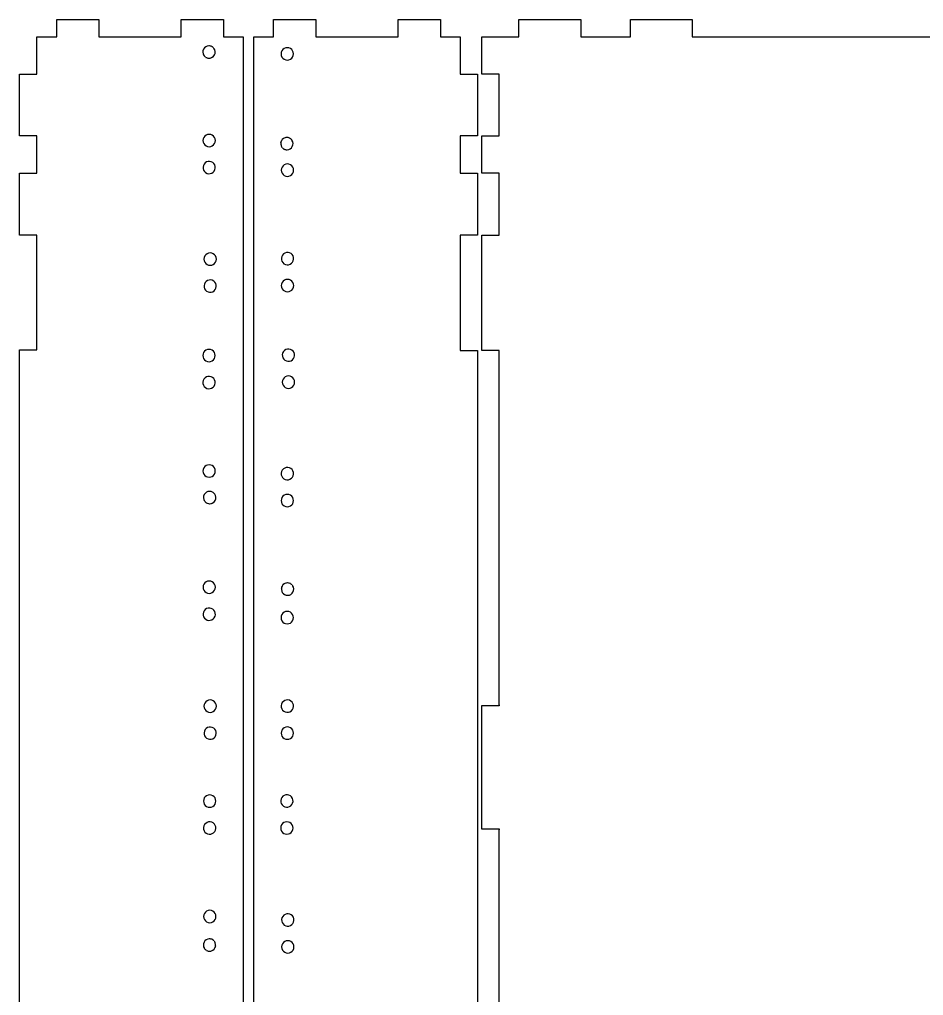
# Model space of a CAD drawing. Header units: metres. Extents: x 1454 to 2184, y 1501 to 2289.
# Drawn here: x 1454 to 1818.9, y 1894.8 to 2288.7 of the extents above; entities that cross this region are included whole.
import ezdxf

# ---------------------------------------------------------------- set-up
doc = ezdxf.new("R2010")
doc.units = ezdxf.units.M

msp = doc.modelspace()

# ---------------------------------------------------------------- linework, layer by layer
at = {"layer": 'Group#1'}
for p, q in [((1528.67, 2277.25, 0.31), (1528.29, 2276.72, 0.31)), ((1529.17, 2277.67, 0.31), (1528.67, 2277.25, 0.31)), ((1529.76, 2277.94, 0.31), (1529.17, 2277.67, 0.31)), ((1530.4, 2278.05, 0.3), (1529.76, 2277.94, 0.31)), ((1530.72, 2278.02, 0.3), (1530.4, 2278.05, 0.3)), ((1531.05, 2277.99, 0.3), (1530.72, 2278.02, 0.3)), ((1531.31, 2277.89, 0.3), (1530.72, 2278.02, 0.3)), ((1531.31, 2277.89, 0.3), (1531.05, 2277.99, 0.3)), ((1531.36, 2277.89, 0.3), (1531.31, 2277.89, 0.3)), ((1531.4, 2277.86, 0.3), (1531.36, 2277.89, 0.3)), ((1531.66, 2277.77, 0.29), (1531.4, 2277.86, 0.3)), ((1531.85, 2277.63, 0.29), (1531.4, 2277.86, 0.3)), ((1531.85, 2277.63, 0.29), (1531.66, 2277.77, 0.29)), ((1531.94, 2277.59, 0.29), (1531.85, 2277.63, 0.29)), ((1532.02, 2277.51, 0.29), (1531.94, 2277.59, 0.29)), ((1532.19, 2277.39, 0.29), (1532.02, 2277.51, 0.29)), ((1532.3, 2277.26, 0.29), (1532.19, 2277.39, 0.29)), ((1532.51, 2277, 0.29), (1532.42, 2277.15, 0.29)), ((1532.6, 2276.89, 0.29), (1532.51, 2277, 0.29)), ((1532.84, 2276.38, 0.28), (1532.6, 2276.89, 0.29)), ((1560.86, 2276.95, -0.33), (1560.34, 2276.56, -0.33)), ((1561.46, 2277.2, -0.33), (1560.86, 2276.95, -0.33)), ((1562.11, 2277.29, -0.33), (1561.46, 2277.2, -0.33)), ((1562.76, 2277.2, -0.32), (1562.11, 2277.29, -0.33)), ((1563.36, 2276.95, -0.32), (1562.76, 2277.2, -0.32)), ((1563.88, 2276.56, -0.31), (1563.36, 2276.95, -0.32)), ((1528.07, 2276.11, 0.31), (1528.01, 2275.46, 0.31)), ((1528.01, 2275.46, 0.31), (1528.12, 2274.82, 0.31)), ((1528.29, 2276.72, 0.31), (1528.07, 2276.11, 0.31)), ((1528.12, 2274.82, 0.31), (1528.3, 2274.42, 0.3)), ((1528.3, 2274.42, 0.3), (1528.54, 2274.05, 0.3)), ((1528.3, 2274.42, 0.3), (1528.39, 2274.23, 0.3)), ((1528.39, 2274.23, 0.3), (1528.54, 2274.05, 0.3)), ((1528.54, 2274.05, 0.3), (1528.62, 2273.93, 0.3)), ((1528.71, 2273.85, 0.3), (1528.81, 2273.73, 0.3)), ((1528.81, 2273.73, 0.3), (1528.95, 2273.63, 0.3)), ((1528.95, 2273.63, 0.3), (1529.1, 2273.49, 0.3)), ((1529.26, 2273.41, 0.29), (1529.34, 2273.36, 0.29)), ((1529.34, 2273.36, 0.29), (1529.44, 2273.32, 0.29)), ((1529.44, 2273.32, 0.29), (1530, 2273.13, 0.29)), ((1529.44, 2273.32, 0.29), (1529.68, 2273.2, 0.29)), ((1530, 2273.13, 0.29), (1530.6, 2273.07, 0.29)), ((1530, 2273.13, 0.29), (1530.32, 2273.06, 0.29)), ((1530.6, 2273.07, 0.29), (1531.24, 2273.18, 0.28)), ((1530.6, 2273.07, 0.29), (1530.96, 2273.09, 0.28)), ((1531.24, 2273.18, 0.28), (1531.83, 2273.46, 0.28)), ((1531.24, 2273.18, 0.28), (1531.58, 2273.29, 0.28)), ((1531.83, 2273.46, 0.28), (1532.33, 2273.87, 0.28)), ((1531.83, 2273.46, 0.28), (1532.13, 2273.64, 0.28)), ((1532.33, 2273.87, 0.28), (1532.7, 2274.4, 0.28)), ((1532.33, 2273.87, 0.28), (1532.57, 2274.12, 0.28)), ((1532.7, 2274.4, 0.28), (1532.93, 2275.01, 0.28)), ((1532.7, 2274.4, 0.28), (1532.86, 2274.7, 0.28)), ((1532.84, 2276.38, 0.28), (1532.77, 2276.61, 0.28)), ((1532.98, 2275.69, 0.28), (1532.84, 2276.38, 0.28)), ((1532.93, 2275.01, 0.28), (1532.98, 2275.69, 0.28)), ((1532.93, 2275.01, 0.28), (1533, 2275.34, 0.28)), ((1532.98, 2275.69, 0.28), (1532.97, 2275.99, 0.28)), ((1559.69, 2275.44, -0.33), (1559.61, 2274.79, -0.33)), ((1559.61, 2274.79, -0.33), (1559.69, 2274.14, -0.33)), ((1559.94, 2276.04, -0.33), (1559.69, 2275.44, -0.33)), ((1559.69, 2274.14, -0.33), (1559.94, 2273.54, -0.33)), ((1560.34, 2276.56, -0.33), (1559.94, 2276.04, -0.33)), ((1559.94, 2273.54, -0.33), (1560.34, 2273.02, -0.32)), ((1560.34, 2273.02, -0.32), (1560.86, 2272.62, -0.32)), ((1563.36, 2272.62, -0.3), (1563.88, 2273.02, -0.3)), ((1564.27, 2276.04, -0.31), (1563.88, 2276.56, -0.31)), ((1563.88, 2273.02, -0.3), (1564.27, 2273.54, -0.3)), ((1564.52, 2275.44, -0.31), (1564.27, 2276.04, -0.31)), ((1564.27, 2273.54, -0.3), (1564.52, 2274.14, -0.3)), ((1564.61, 2274.79, -0.3), (1564.52, 2275.44, -0.31)), ((1564.52, 2274.14, -0.3), (1564.61, 2274.79, -0.3)), ((1560.86, 2272.62, -0.32), (1561.46, 2272.37, -0.31)), ((1561.46, 2272.37, -0.31), (1562.11, 2272.29, -0.31)), ((1562.11, 2272.29, -0.31), (1562.76, 2272.37, -0.31)), ((1562.76, 2272.37, -0.31), (1563.36, 2272.62, -0.3)), ((1528.79, 2241.61, 0.3), (1528.4, 2241.09, 0.3)), ((1529.31, 2242, 0.3), (1528.79, 2241.61, 0.3)), ((1529.91, 2242.25, 0.29), (1529.31, 2242, 0.3)), ((1530.56, 2242.34, 0.29), (1529.91, 2242.25, 0.29)), ((1531.21, 2242.25, 0.29), (1530.56, 2242.34, 0.29)), ((1531.81, 2242, 0.28), (1531.21, 2242.25, 0.29)), ((1532.33, 2241.61, 0.28), (1531.81, 2242, 0.28)), ((1532.73, 2241.09, 0.27), (1532.33, 2241.61, 0.28)), ((1528.15, 2240.48, 0.3), (1528.06, 2239.84, 0.3)), ((1528.06, 2239.84, 0.3), (1528.15, 2239.19, 0.3)), ((1528.4, 2241.09, 0.3), (1528.15, 2240.48, 0.3)), ((1528.15, 2239.19, 0.3), (1528.4, 2238.59, 0.29)), ((1528.4, 2238.59, 0.29), (1528.79, 2238.07, 0.29)), ((1528.79, 2238.07, 0.29), (1529.31, 2237.67, 0.28)), ((1529.31, 2237.67, 0.28), (1529.91, 2237.42, 0.28)), ((1529.91, 2237.42, 0.28), (1530.56, 2237.34, 0.28)), ((1530.56, 2237.34, 0.28), (1531.21, 2237.42, 0.27)), ((1531.21, 2237.42, 0.27), (1531.81, 2237.67, 0.27)), ((1531.81, 2237.67, 0.27), (1532.33, 2238.07, 0.27)), ((1532.33, 2238.07, 0.27), (1532.73, 2238.59, 0.27)), ((1532.98, 2240.48, 0.27), (1532.73, 2241.09, 0.27)), ((1532.73, 2238.59, 0.27), (1532.98, 2239.19, 0.27)), ((1533.06, 2239.84, 0.27), (1532.98, 2240.48, 0.27)), ((1532.98, 2239.19, 0.27), (1533.06, 2239.84, 0.27)), ((1559.5, 2239.14, -0.33), (1559.42, 2238.82, -0.33)), ((1559.5, 2239.14, -0.33), (1559.44, 2238.46, -0.33)), ((1559.44, 2238.46, -0.33), (1559.46, 2238.17, -0.33)), ((1559.44, 2238.46, -0.33), (1559.58, 2237.78, -0.33)), ((1559.72, 2239.75, -0.33), (1559.5, 2239.14, -0.33)), ((1559.72, 2239.75, -0.33), (1559.56, 2239.45, -0.33)), ((1559.58, 2237.78, -0.33), (1559.82, 2237.26, -0.33)), ((1559.58, 2237.78, -0.33), (1559.66, 2237.55, -0.33)), ((1560.1, 2240.28, -0.33), (1559.72, 2239.75, -0.33)), ((1560.1, 2240.28, -0.33), (1559.86, 2240.03, -0.34)), ((1560.6, 2240.7, -0.33), (1560.1, 2240.28, -0.33)), ((1560.6, 2240.7, -0.33), (1560.3, 2240.51, -0.33)), ((1561.19, 2240.97, -0.33), (1560.6, 2240.7, -0.33)), ((1561.19, 2240.97, -0.33), (1560.84, 2240.86, -0.33)), ((1561.83, 2241.08, -0.33), (1561.19, 2240.97, -0.33)), ((1561.83, 2241.08, -0.33), (1561.46, 2241.06, -0.33)), ((1562.42, 2241.03, -0.32), (1561.83, 2241.08, -0.33)), ((1562.42, 2241.03, -0.32), (1562.11, 2241.1, -0.33)), ((1562.98, 2240.84, -0.32), (1562.42, 2241.03, -0.32)), ((1562.98, 2240.84, -0.32), (1562.75, 2240.96, -0.32)), ((1563.09, 2240.8, -0.32), (1562.98, 2240.84, -0.32)), ((1563.16, 2240.74, -0.32), (1563.09, 2240.8, -0.32)), ((1563.48, 2240.52, -0.32), (1563.32, 2240.66, -0.32)), ((1563.62, 2240.42, -0.31), (1563.48, 2240.52, -0.32)), ((1563.71, 2240.31, -0.31), (1563.62, 2240.42, -0.31)), ((1563.76, 2236.9, -0.3), (1564.13, 2237.43, -0.3)), ((1563.88, 2240.11, -0.31), (1563.81, 2240.22, -0.31)), ((1564.12, 2239.74, -0.31), (1563.88, 2240.11, -0.31)), ((1564.03, 2239.92, -0.31), (1563.88, 2240.11, -0.31)), ((1564.12, 2239.74, -0.31), (1564.03, 2239.92, -0.31)), ((1564.31, 2239.33, -0.31), (1564.12, 2239.74, -0.31)), ((1564.13, 2237.43, -0.3), (1564.36, 2238.04, -0.3)), ((1564.42, 2238.69, -0.3), (1564.31, 2239.33, -0.31)), ((1564.36, 2238.04, -0.3), (1564.42, 2238.69, -0.3)), ((1559.82, 2237.26, -0.33), (1559.91, 2237.15, -0.33)), ((1559.91, 2237.15, -0.33), (1560.01, 2237, -0.32)), ((1560.12, 2236.9, -0.32), (1560.24, 2236.76, -0.32)), ((1560.24, 2236.76, -0.32), (1560.41, 2236.64, -0.32)), ((1560.41, 2236.64, -0.32), (1560.49, 2236.57, -0.32)), ((1560.49, 2236.57, -0.32), (1560.58, 2236.52, -0.32)), ((1560.58, 2236.52, -0.32), (1561.02, 2236.29, -0.32)), ((1560.58, 2236.52, -0.32), (1560.77, 2236.39, -0.32)), ((1560.77, 2236.39, -0.32), (1561.02, 2236.29, -0.32)), ((1561.02, 2236.29, -0.32), (1561.07, 2236.27, -0.32)), ((1561.07, 2236.27, -0.32), (1561.11, 2236.26, -0.32)), ((1561.11, 2236.26, -0.32), (1561.7, 2236.13, -0.31)), ((1561.11, 2236.26, -0.32), (1561.38, 2236.16, -0.31)), ((1561.38, 2236.16, -0.31), (1561.7, 2236.13, -0.31)), ((1561.7, 2236.13, -0.31), (1562.03, 2236.1, -0.31)), ((1562.03, 2236.1, -0.31), (1562.67, 2236.21, -0.31)), ((1562.67, 2236.21, -0.31), (1563.26, 2236.49, -0.3)), ((1563.26, 2236.49, -0.3), (1563.76, 2236.9, -0.3)), ((1528.22, 2229.78, 0.3), (1528.08, 2229.14, 0.3)), ((1528.51, 2230.35, 0.3), (1528.22, 2229.78, 0.3)), ((1528.95, 2230.84, 0.3), (1528.51, 2230.35, 0.3)), ((1529.5, 2231.19, 0.3), (1528.95, 2230.84, 0.3)), ((1530.12, 2231.39, 0.29), (1529.5, 2231.19, 0.3)), ((1530.76, 2231.42, 0.29), (1530.12, 2231.39, 0.29)), ((1531.4, 2231.28, 0.29), (1530.76, 2231.42, 0.29)), ((1531.98, 2230.99, 0.28), (1531.4, 2231.28, 0.29)), ((1532.46, 2230.55, 0.28), (1531.98, 2230.99, 0.28)), ((1532.81, 2230, 0.27), (1532.46, 2230.55, 0.28)), ((1533.01, 2229.38, 0.27), (1532.81, 2230, 0.27)), ((1560.38, 2229.65, -0.03), (1559.98, 2229.13, -0.03)), ((1560.9, 2230.05, -0.03), (1560.38, 2229.65, -0.03)), ((1561.5, 2230.3, -0.03), (1560.9, 2230.05, -0.03)), ((1562.15, 2230.38, -0.03), (1561.5, 2230.3, -0.03)), ((1562.79, 2230.3, -0.02), (1562.15, 2230.38, -0.03)), ((1563.4, 2230.05, -0.02), (1562.79, 2230.3, -0.02)), ((1563.92, 2229.65, -0.01), (1563.4, 2230.05, -0.02)), ((1564.31, 2229.13, -0.01), (1563.92, 2229.65, -0.01)), ((1528.08, 2229.14, 0.3), (1528.11, 2228.49, 0.3)), ((1528.11, 2228.49, 0.3), (1528.31, 2227.87, 0.29)), ((1528.31, 2227.87, 0.29), (1528.66, 2227.33, 0.29)), ((1528.66, 2227.33, 0.29), (1529.14, 2226.89, 0.29)), ((1529.14, 2226.89, 0.29), (1529.72, 2226.59, 0.28)), ((1529.72, 2226.59, 0.28), (1530.36, 2226.46, 0.28)), ((1530.36, 2226.46, 0.28), (1531.01, 2226.49, 0.27)), ((1531.01, 2226.49, 0.27), (1531.63, 2226.69, 0.27)), ((1531.63, 2226.69, 0.27), (1532.17, 2227.04, 0.27)), ((1532.17, 2227.04, 0.27), (1532.61, 2227.52, 0.27)), ((1532.61, 2227.52, 0.27), (1532.91, 2228.1, 0.27)), ((1532.91, 2228.1, 0.27), (1533.04, 2228.73, 0.27)), ((1533.04, 2228.73, 0.27), (1533.01, 2229.38, 0.27)), ((1559.73, 2228.53, -0.03), (1559.65, 2227.88, -0.03)), ((1559.65, 2227.88, -0.03), (1559.73, 2227.24, -0.03)), ((1559.98, 2229.13, -0.03), (1559.73, 2228.53, -0.03)), ((1559.73, 2227.24, -0.03), (1559.98, 2226.63, -0.03)), ((1559.98, 2226.63, -0.03), (1560.38, 2226.12, -0.02)), ((1560.38, 2226.12, -0.02), (1560.9, 2225.72, -0.02)), ((1560.9, 2225.72, -0.02), (1561.5, 2225.47, -0.01)), ((1562.79, 2225.47, -0.01), (1563.4, 2225.72, 0)), ((1563.4, 2225.72, 0), (1563.92, 2226.12, 0)), ((1563.92, 2226.12, 0), (1564.31, 2226.63, 0)), ((1564.56, 2228.53, -0.01), (1564.31, 2229.13, -0.01)), ((1564.31, 2226.63, 0), (1564.56, 2227.24, 0)), ((1564.65, 2227.88, 0), (1564.56, 2228.53, -0.01)), ((1564.56, 2227.24, 0), (1564.65, 2227.88, 0)), ((1561.5, 2225.47, -0.01), (1562.15, 2225.38, -0.01)), ((1562.15, 2225.38, -0.01), (1562.79, 2225.47, -0.01)), ((1528.38, 2107.71, 0.3), (1528.13, 2107.11, 0.3)), ((1528.77, 2108.23, 0.3), (1528.38, 2107.71, 0.3)), ((1529.29, 2108.62, 0.3), (1528.77, 2108.23, 0.3)), ((1529.89, 2108.87, 0.29), (1529.29, 2108.62, 0.3)), ((1530.54, 2108.96, 0.29), (1529.89, 2108.87, 0.29)), ((1531.19, 2108.87, 0.29), (1530.54, 2108.96, 0.29)), ((1531.79, 2108.62, 0.28), (1531.19, 2108.87, 0.29)), ((1532.31, 2108.23, 0.28), (1531.79, 2108.62, 0.28)), ((1532.71, 2107.71, 0.27), (1532.31, 2108.23, 0.28)), ((1532.96, 2107.11, 0.27), (1532.71, 2107.71, 0.27)), ((1561.06, 2107.66, -0.03), (1560.52, 2107.3, -0.03)), ((1561.68, 2107.86, -0.03), (1561.06, 2107.66, -0.03)), ((1562.33, 2107.89, -0.03), (1561.68, 2107.86, -0.03)), ((1562.97, 2107.75, -0.02), (1562.33, 2107.89, -0.03)), ((1563.54, 2107.45, -0.02), (1562.97, 2107.75, -0.02)), ((1564.03, 2107.02, -0.01), (1563.54, 2107.45, -0.02)), ((1528.13, 2107.11, 0.3), (1528.04, 2106.46, 0.3)), ((1528.04, 2106.46, 0.3), (1528.13, 2105.81, 0.3)), ((1528.13, 2105.81, 0.3), (1528.38, 2105.21, 0.29)), ((1528.38, 2105.21, 0.29), (1528.77, 2104.69, 0.29)), ((1528.77, 2104.69, 0.29), (1529.29, 2104.29, 0.28)), ((1529.29, 2104.29, 0.28), (1529.89, 2104.04, 0.28)), ((1529.89, 2104.04, 0.28), (1530.54, 2103.96, 0.28)), ((1530.54, 2103.96, 0.28), (1531.19, 2104.04, 0.27)), ((1531.19, 2104.04, 0.27), (1531.79, 2104.29, 0.27)), ((1531.79, 2104.29, 0.27), (1532.31, 2104.69, 0.27)), ((1532.31, 2104.69, 0.27), (1532.71, 2105.21, 0.27)), ((1532.71, 2105.21, 0.27), (1532.96, 2105.81, 0.27)), ((1533.04, 2106.46, 0.27), (1532.96, 2107.11, 0.27)), ((1532.96, 2105.81, 0.27), (1533.04, 2106.46, 0.27)), ((1559.78, 2106.24, -0.03), (1559.65, 2105.61, -0.03)), ((1559.65, 2105.61, -0.03), (1559.68, 2104.96, -0.03)), ((1559.68, 2104.96, -0.03), (1559.88, 2104.34, -0.03)), ((1560.08, 2106.82, -0.04), (1559.78, 2106.24, -0.03)), ((1559.88, 2104.34, -0.03), (1560.23, 2103.79, -0.02)), ((1560.52, 2107.3, -0.03), (1560.08, 2106.82, -0.04)), ((1560.23, 2103.79, -0.02), (1560.71, 2103.36, -0.02)), ((1563.19, 2103.15, -0.01), (1563.74, 2103.51, 0)), ((1563.74, 2103.51, 0), (1564.17, 2103.99, 0)), ((1564.38, 2106.47, -0.01), (1564.03, 2107.02, -0.01)), ((1564.17, 2103.99, 0), (1564.47, 2104.57, 0)), ((1564.58, 2105.85, -0.01), (1564.38, 2106.47, -0.01)), ((1564.47, 2104.57, 0), (1564.61, 2105.2, 0)), ((1564.61, 2105.2, 0), (1564.58, 2105.85, -0.01)), ((1560.71, 2103.36, -0.02), (1561.29, 2103.06, -0.02)), ((1561.29, 2103.06, -0.02), (1561.92, 2102.92, -0.01)), ((1561.92, 2102.92, -0.01), (1562.57, 2102.96, -0.01)), ((1562.57, 2102.96, -0.01), (1563.19, 2103.15, -0.01)), ((1528.33, 2096.3, 0), (1528.27, 2095.65, 0)), ((1528.27, 2095.65, 0), (1528.38, 2095.01, -0.01)), ((1528.55, 2096.91, 0), (1528.33, 2096.3, 0)), ((1528.93, 2097.44, 0), (1528.55, 2096.91, 0)), ((1529.43, 2097.86, 0), (1528.93, 2097.44, 0)), ((1530.02, 2098.13, 0), (1529.43, 2097.86, 0)), ((1530.66, 2098.24, -0.01), (1530.02, 2098.13, 0)), ((1530.99, 2098.21, -0.01), (1530.66, 2098.24, -0.01)), ((1531.58, 2098.08, -0.01), (1530.99, 2098.21, -0.01)), ((1531.31, 2098.18, -0.01), (1530.99, 2098.21, -0.01)), ((1531.58, 2098.08, -0.01), (1531.31, 2098.18, -0.01)), ((1531.62, 2098.07, -0.01), (1531.58, 2098.08, -0.01)), ((1531.67, 2098.05, -0.01), (1531.62, 2098.07, -0.01)), ((1532.11, 2097.82, -0.02), (1531.67, 2098.05, -0.01)), ((1531.92, 2097.96, -0.02), (1531.67, 2098.05, -0.01)), ((1532.11, 2097.82, -0.02), (1531.92, 2097.96, -0.02)), ((1532.2, 2097.78, -0.02), (1532.11, 2097.82, -0.02)), ((1532.28, 2097.7, -0.02), (1532.2, 2097.78, -0.02)), ((1532.45, 2097.58, -0.02), (1532.28, 2097.7, -0.02)), ((1532.57, 2097.44, -0.02), (1532.45, 2097.58, -0.02)), ((1532.78, 2097.19, -0.02), (1532.68, 2097.34, -0.02)), ((1532.87, 2097.08, -0.02), (1532.78, 2097.19, -0.02)), ((1533.11, 2096.57, -0.03), (1532.87, 2097.08, -0.02)), ((1533.11, 2096.57, -0.03), (1533.03, 2096.79, -0.03)), ((1533.25, 2095.88, -0.03), (1533.11, 2096.57, -0.03)), ((1533.19, 2095.2, -0.03), (1533.25, 2095.88, -0.03)), ((1533.25, 2095.88, -0.03), (1533.23, 2096.18, -0.03)), ((1559.96, 2095.76, -0.04), (1559.71, 2095.15, -0.03)), ((1560.36, 2096.27, -0.03), (1559.96, 2095.76, -0.04)), ((1560.88, 2096.67, -0.03), (1560.36, 2096.27, -0.03)), ((1561.48, 2096.92, -0.03), (1560.88, 2096.67, -0.03)), ((1562.13, 2097.01, -0.03), (1561.48, 2096.92, -0.03)), ((1562.77, 2096.92, -0.02), (1562.13, 2097.01, -0.03)), ((1563.38, 2096.67, -0.02), (1562.77, 2096.92, -0.02)), ((1563.89, 2096.27, -0.01), (1563.38, 2096.67, -0.02)), ((1564.29, 2095.76, -0.01), (1563.89, 2096.27, -0.01)), ((1564.54, 2095.15, -0.01), (1564.29, 2095.76, -0.01)), ((1528.38, 2095.01, -0.01), (1528.57, 2094.61, -0.01)), ((1528.57, 2094.61, -0.01), (1528.65, 2094.42, -0.01)), ((1528.57, 2094.61, -0.01), (1528.81, 2094.24, -0.01)), ((1528.65, 2094.42, -0.01), (1528.81, 2094.24, -0.01)), ((1528.81, 2094.24, -0.01), (1528.88, 2094.12, -0.01)), ((1528.98, 2094.03, -0.01), (1529.07, 2093.92, -0.01)), ((1529.07, 2093.92, -0.01), (1529.21, 2093.82, -0.01)), ((1529.21, 2093.82, -0.01), (1529.37, 2093.68, -0.01)), ((1529.52, 2093.6, -0.02), (1529.6, 2093.54, -0.02)), ((1529.6, 2093.54, -0.02), (1529.71, 2093.51, -0.02)), ((1529.71, 2093.51, -0.02), (1530.27, 2093.31, -0.02)), ((1529.71, 2093.51, -0.02), (1529.94, 2093.38, -0.02)), ((1530.27, 2093.31, -0.02), (1530.86, 2093.26, -0.02)), ((1530.27, 2093.31, -0.02), (1530.58, 2093.25, -0.02)), ((1530.86, 2093.26, -0.02), (1531.5, 2093.37, -0.03)), ((1530.86, 2093.26, -0.02), (1531.23, 2093.28, -0.03)), ((1531.5, 2093.37, -0.03), (1532.09, 2093.64, -0.03)), ((1531.5, 2093.37, -0.03), (1531.85, 2093.48, -0.03)), ((1532.09, 2093.64, -0.03), (1532.59, 2094.06, -0.03)), ((1532.09, 2093.64, -0.03), (1532.39, 2093.83, -0.03)), ((1532.59, 2094.06, -0.03), (1532.97, 2094.59, -0.03)), ((1532.59, 2094.06, -0.03), (1532.83, 2094.31, -0.03)), ((1532.97, 2094.59, -0.03), (1533.19, 2095.2, -0.03)), ((1532.97, 2094.59, -0.03), (1533.13, 2094.89, -0.03)), ((1533.19, 2095.2, -0.03), (1533.26, 2095.53, -0.03)), ((1559.71, 2095.15, -0.03), (1559.63, 2094.51, -0.03)), ((1559.63, 2094.51, -0.03), (1559.71, 2093.86, -0.03)), ((1559.71, 2093.86, -0.03), (1559.96, 2093.26, -0.03)), ((1559.96, 2093.26, -0.03), (1560.36, 2092.74, -0.02)), ((1560.36, 2092.74, -0.02), (1560.88, 2092.34, -0.02)), ((1560.88, 2092.34, -0.02), (1561.48, 2092.09, -0.01)), ((1561.48, 2092.09, -0.01), (1562.13, 2092.01, -0.01)), ((1562.13, 2092.01, -0.01), (1562.77, 2092.09, -0.01)), ((1562.77, 2092.09, -0.01), (1563.38, 2092.34, 0)), ((1563.38, 2092.34, 0), (1563.89, 2092.74, 0)), ((1563.89, 2092.74, 0), (1564.29, 2093.26, 0)), ((1564.29, 2093.26, 0), (1564.54, 2093.86, 0)), ((1564.63, 2094.51, 0), (1564.54, 2095.15, -0.01)), ((1564.54, 2093.86, 0), (1564.63, 2094.51, 0)), ((1528.17, 2060.2, 0), (1528.08, 2059.55, 0)), ((1528.42, 2060.8), (1528.17, 2060.2, 0)), ((1528.81, 2061.32, 0), (1528.42, 2060.8)), ((1529.33, 2061.72, 0), (1528.81, 2061.32, 0)), ((1529.93, 2061.97, -0.01), (1529.33, 2061.72, 0)), ((1530.58, 2062.05, -0.01), (1529.93, 2061.97, -0.01)), ((1531.23, 2061.97, -0.01), (1530.58, 2062.05, -0.01)), ((1531.83, 2061.72, -0.02), (1531.23, 2061.97, -0.01)), ((1532.35, 2061.32, -0.02), (1531.83, 2061.72, -0.02)), ((1532.75, 2060.8, -0.03), (1532.35, 2061.32, -0.02)), ((1533, 2060.2, -0.03), (1532.75, 2060.8, -0.03)), ((1533.08, 2059.55, -0.03), (1533, 2060.2, -0.03)), ((1560.36, 2060.47, -0.02), (1559.98, 2059.94, -0.02)), ((1560.36, 2060.47, -0.02), (1560.12, 2060.22, -0.02)), ((1560.86, 2060.89, -0.02), (1560.36, 2060.47, -0.02)), ((1560.86, 2060.89, -0.02), (1560.56, 2060.7, -0.02)), ((1561.45, 2061.16, -0.02), (1560.86, 2060.89, -0.02)), ((1561.45, 2061.16, -0.02), (1561.11, 2061.05, -0.02)), ((1562.09, 2061.27, -0.02), (1561.45, 2061.16, -0.02)), ((1562.09, 2061.27, -0.02), (1561.72, 2061.25, -0.02)), ((1562.69, 2061.22, -0.01), (1562.09, 2061.27, -0.02)), ((1562.69, 2061.22, -0.01), (1562.37, 2061.28, -0.02)), ((1563.25, 2061.03, -0.01), (1562.69, 2061.22, -0.01)), ((1563.25, 2061.03, -0.01), (1563.01, 2061.15, -0.01)), ((1563.35, 2060.99, -0.01), (1563.25, 2061.03, -0.01)), ((1563.43, 2060.93, -0.01), (1563.35, 2060.99, -0.01)), ((1563.74, 2060.71, -0.01), (1563.59, 2060.85, -0.01)), ((1563.88, 2060.61, 0), (1563.74, 2060.71, -0.01)), ((1563.98, 2060.5, 0), (1563.88, 2060.61, 0)), ((1564.15, 2060.29, 0), (1564.07, 2060.41, 0)), ((1564.38, 2059.93, 0), (1564.15, 2060.29, 0)), ((1564.3, 2060.11, 0), (1564.15, 2060.29, 0)), ((1528.08, 2059.55, 0), (1528.17, 2058.91, 0)), ((1528.17, 2058.91, 0), (1528.42, 2058.3, -0.01)), ((1528.42, 2058.3, -0.01), (1528.81, 2057.79, -0.01)), ((1528.81, 2057.79, -0.01), (1529.33, 2057.39, -0.02)), ((1529.33, 2057.39, -0.02), (1529.93, 2057.14, -0.02)), ((1529.93, 2057.14, -0.02), (1530.58, 2057.05, -0.02)), ((1530.58, 2057.05, -0.02), (1531.23, 2057.14, -0.03)), ((1531.23, 2057.14, -0.03), (1531.83, 2057.39, -0.03)), ((1531.83, 2057.39, -0.03), (1532.35, 2057.79, -0.03)), ((1532.35, 2057.79, -0.03), (1532.75, 2058.3, -0.03)), ((1532.75, 2058.3, -0.03), (1533, 2058.91, -0.03)), ((1533, 2058.91, -0.03), (1533.08, 2059.55, -0.03)), ((1559.76, 2059.33, -0.02), (1559.69, 2059.01, -0.02)), ((1559.76, 2059.33, -0.02), (1559.71, 2058.65, -0.02)), ((1559.71, 2058.65, -0.02), (1559.72, 2058.36, -0.02)), ((1559.71, 2058.65, -0.02), (1559.85, 2057.97, -0.02)), ((1559.98, 2059.94, -0.02), (1559.76, 2059.33, -0.02)), ((1559.98, 2059.94, -0.02), (1559.83, 2059.64, -0.02)), ((1559.85, 2057.97, -0.02), (1559.92, 2057.74, -0.02)), ((1559.85, 2057.97, -0.02), (1560.08, 2057.45, -0.02)), ((1560.08, 2057.45, -0.02), (1560.18, 2057.34, -0.02)), ((1560.18, 2057.34, -0.02), (1560.27, 2057.19, -0.01)), ((1560.39, 2057.09, -0.01), (1560.5, 2056.95, -0.01)), ((1560.5, 2056.95, -0.01), (1560.67, 2056.83, -0.01)), ((1560.67, 2056.83, -0.01), (1560.75, 2056.75, -0.01)), ((1560.75, 2056.75, -0.01), (1560.84, 2056.71, -0.01)), ((1560.84, 2056.71, -0.01), (1561.28, 2056.48, -0.01)), ((1560.84, 2056.71, -0.01), (1561.03, 2056.57, -0.01)), ((1561.03, 2056.57, -0.01), (1561.28, 2056.48, -0.01)), ((1561.28, 2056.48, -0.01), (1561.33, 2056.46, -0.01)), ((1561.33, 2056.46, -0.01), (1561.38, 2056.45, -0.01)), ((1561.38, 2056.45, -0.01), (1561.64, 2056.35, 0)), ((1561.38, 2056.45, -0.01), (1561.97, 2056.32, 0)), ((1561.64, 2056.35, 0), (1561.97, 2056.32, 0)), ((1561.97, 2056.32, 0), (1562.29, 2056.29, 0)), ((1562.29, 2056.29, 0), (1562.93, 2056.4, 0)), ((1562.93, 2056.4, 0), (1563.52, 2056.67, 0.01)), ((1563.52, 2056.67, 0.01), (1564.02, 2057.09, 0.01)), ((1564.02, 2057.09, 0.01), (1564.4, 2057.62, 0.01)), ((1564.38, 2059.93, 0), (1564.3, 2060.11, 0)), ((1564.57, 2059.52, 0), (1564.38, 2059.93, 0)), ((1564.4, 2057.62, 0.01), (1564.62, 2058.23, 0.01)), ((1564.68, 2058.88, 0.01), (1564.57, 2059.52, 0)), ((1564.62, 2058.23, 0.01), (1564.68, 2058.88, 0.01)), ((1528.24, 2049.49, 0), (1528.1, 2048.86, 0)), ((1528.1, 2048.86, 0), (1528.13, 2048.21, 0)), ((1528.53, 2050.07, 0), (1528.24, 2049.49, 0)), ((1528.97, 2050.55, 0), (1528.53, 2050.07, 0)), ((1529.52, 2050.91, 0), (1528.97, 2050.55, 0)), ((1530.13, 2051.1, -0.01), (1529.52, 2050.91, 0)), ((1530.78, 2051.14, -0.01), (1530.13, 2051.1, -0.01)), ((1531.42, 2051, -0.01), (1530.78, 2051.14, -0.01)), ((1532, 2050.7, -0.02), (1531.42, 2051, -0.01)), ((1532.48, 2050.27, -0.02), (1532, 2050.7, -0.02)), ((1532.83, 2049.72, -0.03), (1532.48, 2050.27, -0.02)), ((1533.03, 2049.1, -0.03), (1532.83, 2049.72, -0.03)), ((1532.93, 2047.82, -0.03), (1533.06, 2048.45, -0.03)), ((1533.06, 2048.45, -0.03), (1533.03, 2049.1, -0.03)), ((1559.92, 2048.52, -0.04), (1559.67, 2047.92, -0.04)), ((1560.32, 2049.04, -0.04), (1559.92, 2048.52, -0.04)), ((1560.84, 2049.44, -0.04), (1560.32, 2049.04, -0.04)), ((1561.44, 2049.69, -0.04), (1560.84, 2049.44, -0.04)), ((1562.09, 2049.77, -0.03), (1561.44, 2049.69, -0.04)), ((1562.73, 2049.69, -0.03), (1562.09, 2049.77, -0.03)), ((1563.34, 2049.44, -0.03), (1562.73, 2049.69, -0.03)), ((1563.85, 2049.04, -0.02), (1563.34, 2049.44, -0.03)), ((1564.25, 2048.52, -0.02), (1563.85, 2049.04, -0.02)), ((1564.5, 2047.92, -0.01), (1564.25, 2048.52, -0.02)), ((1528.13, 2048.21, 0), (1528.33, 2047.59, -0.01)), ((1528.33, 2047.59, -0.01), (1528.68, 2047.04, -0.01)), ((1528.68, 2047.04, -0.01), (1529.16, 2046.61, -0.01)), ((1529.16, 2046.61, -0.01), (1529.74, 2046.31, -0.02)), ((1529.74, 2046.31, -0.02), (1530.38, 2046.17, -0.02)), ((1530.38, 2046.17, -0.02), (1531.03, 2046.2, -0.03)), ((1531.03, 2046.2, -0.03), (1531.65, 2046.4, -0.03)), ((1531.65, 2046.4, -0.03), (1532.19, 2046.76, -0.03)), ((1532.19, 2046.76, -0.03), (1532.63, 2047.24, -0.03)), ((1532.63, 2047.24, -0.03), (1532.93, 2047.82, -0.03)), ((1559.67, 2047.92, -0.04), (1559.59, 2047.27, -0.04)), ((1559.59, 2047.27, -0.04), (1559.67, 2046.63, -0.04)), ((1559.67, 2046.63, -0.04), (1559.92, 2046.02, -0.04)), ((1559.92, 2046.02, -0.04), (1560.32, 2045.51, -0.03)), ((1560.32, 2045.51, -0.03), (1560.84, 2045.11, -0.03)), ((1560.84, 2045.11, -0.03), (1561.44, 2044.86, -0.02)), ((1561.44, 2044.86, -0.02), (1562.09, 2044.77, -0.02)), ((1562.09, 2044.77, -0.02), (1562.73, 2044.86, -0.02)), ((1562.73, 2044.86, -0.02), (1563.34, 2045.11, -0.01)), ((1563.34, 2045.11, -0.01), (1563.85, 2045.51, -0.01)), ((1563.85, 2045.51, -0.01), (1564.25, 2046.02, -0.01)), ((1564.25, 2046.02, -0.01), (1564.5, 2046.63, -0.01)), ((1564.59, 2047.27, -0.01), (1564.5, 2047.92, -0.01)), ((1564.5, 2046.63, -0.01), (1564.59, 2047.27, -0.01)), ((1560.08, 2012.99, -0.03), (1559.78, 2012.41, -0.03)), ((1560.52, 2013.47, -0.03), (1560.08, 2012.99, -0.03)), ((1561.06, 2013.82, -0.03), (1560.52, 2013.47, -0.03)), ((1561.68, 2014.02, -0.03), (1561.06, 2013.82, -0.03)), ((1562.33, 2014.05, -0.02), (1561.68, 2014.02, -0.03)), ((1562.97, 2013.92, -0.02), (1562.33, 2014.05, -0.02)), ((1563.55, 2013.62, -0.01), (1562.97, 2013.92, -0.02)), ((1564.03, 2013.18, -0.01), (1563.55, 2013.62, -0.01)), ((1564.38, 2012.64, -0.01), (1564.03, 2013.18, -0.01)), ((1559.78, 2012.41, -0.03), (1559.65, 2011.77, -0.03)), ((1559.65, 2011.77, -0.03), (1559.68, 2011.13, -0.03)), ((1559.68, 2011.13, -0.03), (1559.88, 2010.51, -0.03)), ((1559.88, 2010.51, -0.03), (1560.23, 2009.96, -0.02)), ((1560.23, 2009.96, -0.02), (1560.71, 2009.52, -0.02)), ((1560.71, 2009.52, -0.02), (1561.29, 2009.23, -0.01)), ((1561.29, 2009.23, -0.01), (1561.93, 2009.09, -0.01)), ((1561.93, 2009.09, -0.01), (1562.57, 2009.12, -0.01)), ((1562.57, 2009.12, -0.01), (1563.19, 2009.32, 0)), ((1563.19, 2009.32, 0), (1563.74, 2009.67, 0)), ((1563.74, 2009.67, 0), (1564.18, 2010.15, 0)), ((1564.18, 2010.15, 0), (1564.47, 2010.73, 0)), ((1564.58, 2012.02, 0), (1564.38, 2012.64, -0.01)), ((1564.47, 2010.73, 0), (1564.61, 2011.37, 0)), ((1564.61, 2011.37, 0), (1564.58, 2012.02, 0)), ((1559.71, 2001.32, -0.03), (1559.63, 2000.67, -0.03)), ((1559.96, 2001.92, -0.03), (1559.71, 2001.32, -0.03)), ((1560.36, 2002.44, -0.03), (1559.96, 2001.92, -0.03)), ((1560.88, 2002.84, -0.03), (1560.36, 2002.44, -0.03)), ((1561.48, 2003.09, -0.03), (1560.88, 2002.84, -0.03)), ((1562.13, 2003.17, -0.02), (1561.48, 2003.09, -0.03)), ((1562.78, 2003.09, -0.02), (1562.13, 2003.17, -0.02)), ((1563.38, 2002.84, -0.02), (1562.78, 2003.09, -0.02)), ((1563.9, 2002.44, -0.01), (1563.38, 2002.84, -0.02)), ((1564.29, 2001.92, -0.01), (1563.9, 2002.44, -0.01)), ((1564.54, 2001.32, 0), (1564.29, 2001.92, -0.01)), ((1564.63, 2000.67, 0), (1564.54, 2001.32, 0)), ((1559.63, 2000.67, -0.03), (1559.71, 2000.02, -0.03)), ((1559.71, 2000.02, -0.03), (1559.96, 1999.42, -0.03)), ((1559.96, 1999.42, -0.03), (1560.36, 1998.9, -0.02)), ((1560.36, 1998.9, -0.02), (1560.88, 1998.51, -0.02)), ((1560.88, 1998.51, -0.02), (1561.48, 1998.26, -0.01)), ((1561.48, 1998.26, -0.01), (1562.13, 1998.17, -0.01)), ((1562.13, 1998.17, -0.01), (1562.78, 1998.26, -0.01)), ((1562.78, 1998.26, -0.01), (1563.38, 1998.51, 0)), ((1563.38, 1998.51, 0), (1563.9, 1998.9, 0)), ((1563.9, 1998.9, 0), (1564.29, 1999.42)), ((1564.29, 1999.42), (1564.54, 2000.02, 0)), ((1564.54, 2000.02, 0), (1564.63, 2000.67, 0)), ((1528.35, 1973.9, 0), (1528.26, 1973.25, 0)), ((1528.6, 1974.5), (1528.35, 1973.9, 0)), ((1528.99, 1975.02, 0), (1528.6, 1974.5)), ((1529.51, 1975.42, 0), (1528.99, 1975.02, 0)), ((1530.11, 1975.67, -0.01), (1529.51, 1975.42, 0)), ((1530.76, 1975.75, -0.01), (1530.11, 1975.67, -0.01)), ((1531.41, 1975.67, -0.01), (1530.76, 1975.75, -0.01)), ((1532.01, 1975.42, -0.02), (1531.41, 1975.67, -0.01)), ((1532.53, 1975.02, -0.02), (1532.01, 1975.42, -0.02)), ((1532.93, 1974.5, -0.03), (1532.53, 1975.02, -0.02)), ((1533.18, 1973.9, -0.03), (1532.93, 1974.5, -0.03)), ((1533.26, 1973.25, -0.03), (1533.18, 1973.9, -0.03)), ((1528.26, 1973.25, 0), (1528.35, 1972.6, 0)), ((1528.35, 1972.6, 0), (1528.6, 1972, -0.01)), ((1528.6, 1972, -0.01), (1528.99, 1971.48, -0.01)), ((1528.99, 1971.48, -0.01), (1529.51, 1971.09, -0.02)), ((1529.51, 1971.09, -0.02), (1530.11, 1970.84, -0.02)), ((1530.11, 1970.84, -0.02), (1530.76, 1970.75, -0.02)), ((1530.76, 1970.75, -0.02), (1531.41, 1970.84, -0.03)), ((1531.41, 1970.84, -0.03), (1532.01, 1971.09, -0.03)), ((1532.01, 1971.09, -0.03), (1532.53, 1971.48, -0.03)), ((1532.53, 1971.48, -0.03), (1532.93, 1972, -0.03)), ((1532.93, 1972, -0.03), (1533.18, 1972.6, -0.03)), ((1533.18, 1972.6, -0.03), (1533.26, 1973.25, -0.03)), ((1528.42, 1963.19, 0), (1528.28, 1962.55, 0)), ((1528.28, 1962.55, 0), (1528.31, 1961.9, 0)), ((1528.31, 1961.9, 0), (1528.51, 1961.29, -0.01)), ((1528.71, 1963.77, 0), (1528.42, 1963.19, 0)), ((1529.15, 1964.25, 0), (1528.71, 1963.77, 0)), ((1529.7, 1964.6, 0), (1529.15, 1964.25, 0)), ((1530.32, 1964.8, -0.01), (1529.7, 1964.6, 0)), ((1530.96, 1964.83, -0.01), (1530.32, 1964.8, -0.01)), ((1531.6, 1964.7, -0.01), (1530.96, 1964.83, -0.01)), ((1532.18, 1964.4, -0.02), (1531.6, 1964.7, -0.01)), ((1532.66, 1963.96, -0.02), (1532.18, 1964.4, -0.02)), ((1533.01, 1963.42, -0.03), (1532.66, 1963.96, -0.02)), ((1533.21, 1962.8, -0.03), (1533.01, 1963.42, -0.03)), ((1533.11, 1961.51, -0.03), (1533.24, 1962.15, -0.03)), ((1533.24, 1962.15, -0.03), (1533.21, 1962.8, -0.03)), ((1528.51, 1961.29, -0.01), (1528.86, 1960.74, -0.01)), ((1528.86, 1960.74, -0.01), (1529.34, 1960.3, -0.01)), ((1529.34, 1960.3, -0.01), (1529.92, 1960.01, -0.02)), ((1529.92, 1960.01, -0.02), (1530.56, 1959.87, -0.02)), ((1530.56, 1959.87, -0.02), (1531.21, 1959.9, -0.03)), ((1531.21, 1959.9, -0.03), (1531.83, 1960.1, -0.03)), ((1531.83, 1960.1, -0.03), (1532.37, 1960.45, -0.03)), ((1532.37, 1960.45, -0.03), (1532.81, 1960.93, -0.03)), ((1532.81, 1960.93, -0.03), (1533.11, 1961.51, -0.03)), ((1528.39, 1927.29, -0.01), (1528.3, 1926.65, -0.01)), ((1528.3, 1926.65, -0.01), (1528.39, 1926, -0.01)), ((1528.64, 1927.9, -0.01), (1528.39, 1927.29, -0.01)), ((1529.04, 1928.42, -0.01), (1528.64, 1927.9, -0.01)), ((1529.55, 1928.81, -0.01), (1529.04, 1928.42, -0.01)), ((1530.16, 1929.06, -0.02), (1529.55, 1928.81, -0.01)), ((1530.8, 1929.15, -0.02), (1530.16, 1929.06, -0.02)), ((1531.45, 1929.06, -0.02), (1530.8, 1929.15, -0.02)), ((1532.05, 1928.81, -0.03), (1531.45, 1929.06, -0.02)), ((1532.57, 1928.42, -0.03), (1532.05, 1928.81, -0.03)), ((1532.97, 1927.9, -0.04), (1532.57, 1928.42, -0.03)), ((1533.22, 1927.29, -0.04), (1532.97, 1927.9, -0.04)), ((1533.3, 1926.65, -0.04), (1533.22, 1927.29, -0.04)), ((1533.22, 1926, -0.04), (1533.3, 1926.65, -0.04)), ((1560.26, 1926.69, -0.03), (1559.96, 1926.11, -0.03)), ((1560.7, 1927.17, -0.03), (1560.26, 1926.69, -0.03)), ((1561.24, 1927.52, -0.03), (1560.7, 1927.17, -0.03)), ((1561.86, 1927.72, -0.03), (1561.24, 1927.52, -0.03)), ((1562.51, 1927.75, -0.02), (1561.86, 1927.72, -0.03)), ((1563.15, 1927.61, -0.02), (1562.51, 1927.75, -0.02)), ((1563.73, 1927.32, -0.01), (1563.15, 1927.61, -0.02)), ((1564.21, 1926.88, -0.01), (1563.73, 1927.32, -0.01)), ((1564.56, 1926.33, -0.01), (1564.21, 1926.88, -0.01)), ((1564.76, 1925.71, 0), (1564.56, 1926.33, -0.01)), ((1528.39, 1926, -0.01), (1528.64, 1925.4, -0.02)), ((1528.64, 1925.4, -0.02), (1529.04, 1924.88, -0.02)), ((1529.04, 1924.88, -0.02), (1529.55, 1924.48, -0.03)), ((1529.55, 1924.48, -0.03), (1530.16, 1924.23, -0.03)), ((1530.16, 1924.23, -0.03), (1530.8, 1924.15, -0.03)), ((1530.8, 1924.15, -0.03), (1531.45, 1924.23, -0.04)), ((1531.45, 1924.23, -0.04), (1532.05, 1924.48, -0.04)), ((1532.05, 1924.48, -0.04), (1532.57, 1924.88, -0.04)), ((1532.57, 1924.88, -0.04), (1532.97, 1925.4, -0.04)), ((1532.97, 1925.4, -0.04), (1533.22, 1926, -0.04)), ((1559.96, 1926.11, -0.03), (1559.83, 1925.47, -0.03)), ((1559.83, 1925.47, -0.03), (1559.86, 1924.82, -0.03)), ((1559.86, 1924.82, -0.03), (1560.06, 1924.2, -0.03)), ((1560.06, 1924.2, -0.03), (1560.41, 1923.66, -0.02)), ((1560.41, 1923.66, -0.02), (1560.89, 1923.22, -0.02)), ((1560.89, 1923.22, -0.02), (1561.47, 1922.92, -0.01)), ((1561.47, 1922.92, -0.01), (1562.11, 1922.79, -0.01)), ((1562.11, 1922.79, -0.01), (1562.76, 1922.82, -0.01)), ((1562.76, 1922.82, -0.01), (1563.37, 1923.02, 0)), ((1563.37, 1923.02, 0), (1563.92, 1923.37, 0)), ((1563.92, 1923.37, 0), (1564.36, 1923.85, 0)), ((1564.36, 1923.85, 0), (1564.65, 1924.43, 0)), ((1564.65, 1924.43, 0), (1564.79, 1925.07, 0)), ((1564.79, 1925.07, 0), (1564.76, 1925.71, 0)), ((1528.27, 1915.69, 0.01), (1528.21, 1915.04, 0.01)), ((1528.21, 1915.04, 0.01), (1528.32, 1914.4, 0)), ((1528.49, 1916.3, 0.01), (1528.27, 1915.69, 0.01)), ((1528.32, 1914.4, 0), (1528.51, 1914, 0)), ((1528.87, 1916.83, 0.01), (1528.49, 1916.3, 0.01)), ((1529.37, 1917.25, 0.01), (1528.87, 1916.83, 0.01)), ((1529.96, 1917.52, 0), (1529.37, 1917.25, 0.01)), ((1530.6, 1917.63, 0), (1529.96, 1917.52, 0)), ((1530.92, 1917.6, 0), (1530.6, 1917.63, 0)), ((1531.25, 1917.57, 0), (1530.92, 1917.6, 0)), ((1531.51, 1917.47, -0.01), (1530.92, 1917.6, 0)), ((1531.51, 1917.47, -0.01), (1531.25, 1917.57, 0)), ((1531.56, 1917.46, -0.01), (1531.51, 1917.47, -0.01)), ((1531.61, 1917.44, -0.01), (1531.56, 1917.46, -0.01)), ((1532.05, 1917.21, -0.01), (1531.61, 1917.44, -0.01)), ((1531.86, 1917.35, -0.01), (1531.61, 1917.44, -0.01)), ((1532.05, 1917.21, -0.01), (1531.86, 1917.35, -0.01)), ((1532.14, 1917.17, -0.01), (1532.05, 1917.21, -0.01)), ((1532.22, 1917.09, -0.01), (1532.14, 1917.17, -0.01)), ((1532.39, 1916.97, -0.01), (1532.22, 1917.09, -0.01)), ((1532.5, 1916.84, -0.01), (1532.39, 1916.97, -0.01)), ((1532.71, 1916.58, -0.02), (1532.62, 1916.73, -0.01)), ((1532.81, 1916.47, -0.02), (1532.71, 1916.58, -0.02)), ((1533.04, 1915.96, -0.02), (1532.81, 1916.47, -0.02)), ((1532.91, 1913.98, -0.02), (1533.13, 1914.59, -0.02)), ((1533.04, 1915.96, -0.02), (1532.97, 1916.19, -0.02)), ((1533.18, 1915.27, -0.02), (1533.04, 1915.96, -0.02)), ((1533.13, 1914.59, -0.02), (1533.18, 1915.27, -0.02)), ((1533.13, 1914.59, -0.02), (1533.2, 1914.92, -0.02)), ((1533.18, 1915.27, -0.02), (1533.17, 1915.57, -0.02)), ((1559.89, 1915.02, -0.03), (1559.81, 1914.37, -0.03)), ((1560.14, 1915.62, -0.03), (1559.89, 1915.02, -0.03)), ((1560.54, 1916.14, -0.03), (1560.14, 1915.62, -0.03)), ((1561.06, 1916.53, -0.03), (1560.54, 1916.14, -0.03)), ((1561.66, 1916.78, -0.03), (1561.06, 1916.53, -0.03)), ((1562.31, 1916.87, -0.02), (1561.66, 1916.78, -0.03)), ((1562.96, 1916.78, -0.02), (1562.31, 1916.87, -0.02)), ((1563.56, 1916.53, -0.02), (1562.96, 1916.78, -0.02)), ((1564.08, 1916.14, -0.01), (1563.56, 1916.53, -0.02)), ((1564.47, 1915.62, -0.01), (1564.08, 1916.14, -0.01)), ((1564.72, 1915.02, 0), (1564.47, 1915.62, -0.01)), ((1564.81, 1914.37, 0), (1564.72, 1915.02, 0)), ((1528.51, 1914, 0), (1528.74, 1913.63, 0)), ((1528.51, 1914, 0), (1528.59, 1913.81, 0)), ((1528.59, 1913.81, 0), (1528.74, 1913.63, 0)), ((1528.74, 1913.63, 0), (1528.82, 1913.51, 0)), ((1528.91, 1913.43, 0), (1529.01, 1913.31, 0)), ((1529.01, 1913.31, 0), (1529.15, 1913.21, -0.01)), ((1529.15, 1913.21, -0.01), (1529.3, 1913.07, -0.01)), ((1529.46, 1912.99, -0.01), (1529.54, 1912.93, -0.01)), ((1529.54, 1912.93, -0.01), (1529.64, 1912.9, -0.01)), ((1529.64, 1912.9, -0.01), (1529.88, 1912.78, -0.01)), ((1529.64, 1912.9, -0.01), (1530.2, 1912.71, -0.01)), ((1530.2, 1912.71, -0.01), (1530.8, 1912.65, -0.02)), ((1530.2, 1912.71, -0.01), (1530.52, 1912.64, -0.02)), ((1530.8, 1912.65, -0.02), (1531.44, 1912.76, -0.02)), ((1530.8, 1912.65, -0.02), (1531.17, 1912.67, -0.02)), ((1531.44, 1912.76, -0.02), (1532.03, 1913.03, -0.02)), ((1531.44, 1912.76, -0.02), (1531.78, 1912.87, -0.02)), ((1532.03, 1913.03, -0.02), (1532.53, 1913.45, -0.02)), ((1532.03, 1913.03, -0.02), (1532.33, 1913.22, -0.02)), ((1532.53, 1913.45, -0.02), (1532.91, 1913.98, -0.02)), ((1532.53, 1913.45, -0.02), (1532.77, 1913.7, -0.02)), ((1532.91, 1913.98, -0.02), (1533.06, 1914.28, -0.02)), ((1559.81, 1914.37, -0.03), (1559.89, 1913.72, -0.03)), ((1559.89, 1913.72, -0.03), (1560.14, 1913.12, -0.03)), ((1560.14, 1913.12, -0.03), (1560.54, 1912.6, -0.02)), ((1560.54, 1912.6, -0.02), (1561.06, 1912.2, -0.02)), ((1561.06, 1912.2, -0.02), (1561.66, 1911.95, -0.01)), ((1561.66, 1911.95, -0.01), (1562.31, 1911.87, -0.01)), ((1562.31, 1911.87, -0.01), (1562.96, 1911.95, -0.01)), ((1562.96, 1911.95, -0.01), (1563.56, 1912.2, 0)), ((1563.56, 1912.2, 0), (1564.08, 1912.6, 0)), ((1564.08, 1912.6, 0), (1564.47, 1913.12)), ((1564.47, 1913.12), (1564.72, 1913.72, 0)), ((1564.72, 1913.72, 0), (1564.81, 1914.37, 0))]:
    msp.add_line(p, q, dxfattribs=at)
for points in [[(1454, 1818.82, 0), (1454, 2155.3, 0), (1461, 2155.3, 0), (1461, 2201.68, 0), (1454, 2201.68, 0), (1454, 2226.68, 0), (1461, 2226.68, 0), (1461, 2241.68, 0), (1454, 2241.68, 0), (1454, 2266.68, 0), (1461, 2266.68, 0), (1461, 2281.68, 0), (1469, 2281.68, 0), (1469, 2288.68, 0), (1486, 2288.68, 0), (1486, 2281.68, 0), (1519.3, 2281.68, 0), (1519.3, 2288.68, 0), (1536.3, 2288.68, 0), (1536.3, 2281.68, 0), (1544.3, 2281.68, 0), (1544.3, 1692.24, 0)], [(1548.6, 1692.24, 0), (1548.6, 2281.68, 0), (1556.6, 2281.68, 0), (1556.6, 2288.68, 0), (1573.6, 2288.68, 0), (1573.6, 2281.68, 0), (1606.9, 2281.68, 0), (1606.9, 2288.68, 0), (1623.9, 2288.68, 0), (1623.9, 2281.68, 0), (1631.9, 2281.68, 0), (1631.9, 2266.68, 0), (1638.9, 2266.68, 0), (1638.9, 2241.68, 0), (1631.9, 2241.68, 0), (1631.9, 2226.68, 0), (1638.9, 2226.68, 0), (1638.9, 2201.68, 0), (1631.9, 2201.68, 0), (1631.9, 2155.1, 0), (1638.9, 2155.1, 0)], [(1529.19, 2190.22, 0.29), (1529.71, 2189.82, 0.28), (1530.31, 2189.57, 0.28), (1530.96, 2189.49, 0.28), (1531.61, 2189.57, 0.27), (1532.21, 2189.82, 0.27), (1532.73, 2190.22, 0.27), (1533.13, 2190.74, 0.27), (1533.38, 2191.34, 0.27), (1533.46, 2191.99, 0.27), (1533.38, 2192.63, 0.27), (1533.13, 2193.24, 0.27), (1532.73, 2193.76, 0.28), (1532.21, 2194.15, 0.28), (1531.61, 2194.4, 0.29), (1530.96, 2194.49, 0.29), (1530.31, 2194.4, 0.29), (1529.71, 2194.15, 0.3), (1529.19, 2193.76, 0.3), (1528.8, 2193.24, 0.3), (1528.55, 2192.63, 0.3), (1528.46, 2191.99, 0.3), (1528.55, 2191.34, 0.3), (1528.8, 2190.74, 0.29), (1529.19, 2190.22, 0.29)], [(1559.94, 2191.12, -0.02), (1560.29, 2190.57, -0.01), (1560.77, 2190.13, -0.01), (1561.35, 2189.84, -0.01), (1561.99, 2189.7, 0), (1562.64, 2189.73, 0), (1563.26, 2189.93, 0), (1563.8, 2190.28, 0.01), (1564.24, 2190.76, 0.01), (1564.54, 2191.34, 0.01), (1564.67, 2191.98, 0.01), (1564.64, 2192.63, 0), (1564.44, 2193.25, 0), (1564.09, 2193.79, 0), (1563.61, 2194.23, -0.01), (1563.03, 2194.53, -0.01), (1562.39, 2194.66, -0.02), (1561.74, 2194.63, -0.02), (1561.13, 2194.43, -0.02), (1560.58, 2194.08, -0.02), (1560.14, 2193.6, -0.02), (1559.85, 2193.02, -0.02), (1559.71, 2192.38, -0.02), (1559.74, 2191.74, -0.02), (1559.94, 2191.12, -0.02)], [(1533.21, 2182.15, 0.27), (1532.86, 2182.7, 0.28), (1532.38, 2183.14, 0.28), (1531.8, 2183.43, 0.29), (1531.16, 2183.57, 0.29), (1530.52, 2183.54, 0.29), (1529.9, 2183.34, 0.3), (1529.35, 2182.99, 0.3), (1528.91, 2182.5, 0.3), (1528.62, 2181.93, 0.3), (1528.48, 2181.29, 0.3), (1528.51, 2180.64, 0.3), (1528.71, 2180.02, 0.29), (1529.06, 2179.48, 0.29), (1529.54, 2179.04, 0.29), (1530.12, 2178.74, 0.28), (1530.76, 2178.61, 0.28), (1531.41, 2178.64, 0.27), (1532.03, 2178.84, 0.27), (1532.57, 2179.19, 0.27), (1533.01, 2179.67, 0.27), (1533.31, 2180.25, 0.27), (1533.44, 2180.88, 0.27), (1533.41, 2181.53, 0.27), (1533.21, 2182.15, 0.27)], [(1563.96, 2183.05, 0), (1563.44, 2183.45, -0.01), (1562.84, 2183.7, -0.01), (1562.19, 2183.78, -0.02), (1561.54, 2183.7, -0.02), (1560.94, 2183.45, -0.02), (1560.42, 2183.05, -0.02), (1560.03, 2182.53, -0.02), (1559.78, 2181.93, -0.02), (1559.69, 2181.28, -0.02), (1559.78, 2180.63, -0.02), (1560.03, 2180.03, -0.02), (1560.42, 2179.51, -0.01), (1560.94, 2179.12, -0.01), (1561.54, 2178.87, 0), (1562.19, 2178.78, 0), (1562.84, 2178.87, 0), (1563.44, 2179.12, 0.01), (1563.96, 2179.51, 0.01), (1564.36, 2180.03, 0.01), (1564.61, 2180.63, 0.01), (1564.69, 2181.28, 0.01), (1564.61, 2181.93, 0), (1564.36, 2182.53, 0), (1563.96, 2183.05, 0)], [(1528.73, 2151.29, 0.3), (1529.25, 2150.9, 0.29), (1529.85, 2150.65, 0.29), (1530.5, 2150.56, 0.29), (1531.14, 2150.65, 0.28), (1531.75, 2150.9, 0.28), (1532.27, 2151.29, 0.28), (1532.66, 2151.81, 0.28), (1532.91, 2152.41, 0.28), (1533, 2153.06, 0.28), (1532.91, 2153.71, 0.28), (1532.66, 2154.31, 0.28), (1532.27, 2154.83, 0.29), (1531.75, 2155.23, 0.29), (1531.14, 2155.48, 0.3), (1530.5, 2155.56, 0.3), (1529.85, 2155.48, 0.3), (1529.25, 2155.23, 0.31), (1528.73, 2154.83, 0.31), (1528.33, 2154.31, 0.31), (1528.08, 2153.71, 0.31), (1528, 2153.06, 0.31), (1528.08, 2152.41, 0.31), (1528.33, 2151.81, 0.3), (1528.73, 2151.29, 0.3)], [(1560.31, 2152.15, -0.03), (1560.67, 2151.6, -0.02), (1561.15, 2151.17, -0.02), (1561.73, 2150.87, -0.01), (1562.36, 2150.73, -0.01), (1563.01, 2150.76, -0.01), (1563.63, 2150.96, 0), (1564.18, 2151.32, 0), (1564.61, 2151.8, 0), (1564.91, 2152.38, 0), (1565.05, 2153.01, 0), (1565.01, 2153.66, 0), (1564.82, 2154.28, -0.01), (1564.46, 2154.83, -0.01), (1563.98, 2155.26, -0.01), (1563.4, 2155.56, -0.02), (1562.77, 2155.7, -0.02), (1562.12, 2155.66, -0.03), (1561.5, 2155.47, -0.03), (1560.95, 2155.11, -0.03), (1560.52, 2154.63, -0.03), (1560.22, 2154.05, -0.03), (1560.08, 2153.42, -0.03), (1560.11, 2152.77, -0.03), (1560.31, 2152.15, -0.03)], [(1638.9, 2155.1, 0), (1638.9, 1818.62, 0)], [(1532.75, 2143.23, 0.28), (1532.4, 2143.77, 0.29), (1531.91, 2144.21, 0.29), (1531.34, 2144.51, 0.3), (1530.7, 2144.64, 0.3), (1530.05, 2144.61, 0.3), (1529.43, 2144.41, 0.31), (1528.89, 2144.06, 0.31), (1528.45, 2143.58, 0.31), (1528.15, 2143, 0.31), (1528.02, 2142.36, 0.31), (1528.05, 2141.72, 0.31), (1528.25, 2141.1, 0.3), (1528.6, 2140.55, 0.3), (1529.08, 2140.11, 0.3), (1529.66, 2139.82, 0.29), (1530.29, 2139.68, 0.29), (1530.94, 2139.71, 0.28), (1531.56, 2139.91, 0.28), (1532.11, 2140.26, 0.28), (1532.55, 2140.74, 0.28), (1532.84, 2141.32, 0.28), (1532.98, 2141.96, 0.28), (1532.95, 2142.61, 0.28), (1532.75, 2143.23, 0.28)], [(1564.33, 2144.08, -0.01), (1563.81, 2144.48, -0.02), (1563.21, 2144.73, -0.02), (1562.56, 2144.81, -0.02), (1561.92, 2144.73, -0.03), (1561.31, 2144.48, -0.03), (1560.8, 2144.08, -0.03), (1560.4, 2143.56, -0.03), (1560.15, 2142.96, -0.03), (1560.06, 2142.31, -0.03), (1560.15, 2141.67, -0.03), (1560.4, 2141.06, -0.03), (1560.8, 2140.55, -0.02), (1561.31, 2140.15, -0.02), (1561.92, 2139.9, -0.01), (1562.56, 2139.81, -0.01), (1563.21, 2139.9, -0.01), (1563.81, 2140.15, 0), (1564.33, 2140.55, 0), (1564.73, 2141.06, 0), (1564.98, 2141.67, 0), (1565.06, 2142.31, 0), (1564.98, 2142.96, 0), (1564.73, 2143.56, -0.01), (1564.33, 2144.08, -0.01)], [(1529.19, 2009.78, 0.29), (1529.71, 2009.38, 0.28), (1530.31, 2009.13, 0.28), (1530.96, 2009.05, 0.28), (1531.61, 2009.13, 0.27), (1532.21, 2009.38, 0.27), (1532.73, 2009.78, 0.27), (1533.13, 2010.3, 0.27), (1533.38, 2010.9, 0.27), (1533.46, 2011.55, 0.27), (1533.38, 2012.2, 0.27), (1533.13, 2012.8, 0.27), (1532.73, 2013.32, 0.28), (1532.21, 2013.71, 0.28), (1531.61, 2013.96, 0.29), (1530.96, 2014.05, 0.29), (1530.31, 2013.96, 0.29), (1529.71, 2013.71, 0.3), (1529.19, 2013.32, 0.3), (1528.8, 2012.8, 0.3), (1528.55, 2012.2, 0.3), (1528.46, 2011.55, 0.3), (1528.55, 2010.9, 0.3), (1528.8, 2010.3, 0.29), (1529.19, 2009.78, 0.29)], [(1533.21, 2001.71, 0.27), (1532.86, 2002.26, 0.28), (1532.38, 2002.7, 0.28), (1531.8, 2002.99, 0.29), (1531.16, 2003.13, 0.29), (1530.52, 2003.1, 0.29), (1529.9, 2002.9, 0.3), (1529.35, 2002.55, 0.3), (1528.91, 2002.07, 0.3), (1528.62, 2001.49, 0.3), (1528.48, 2000.85, 0.3), (1528.51, 2000.2, 0.3), (1528.71, 1999.58, 0.29), (1529.06, 1999.04, 0.29), (1529.54, 1998.6, 0.29), (1530.12, 1998.3, 0.28), (1530.76, 1998.17, 0.28), (1531.41, 1998.2, 0.27), (1532.03, 1998.4, 0.27), (1532.57, 1998.75, 0.27), (1533.01, 1999.23, 0.27), (1533.31, 1999.81, 0.27), (1533.44, 2000.45, 0.27), (1533.41, 2001.09, 0.27), (1533.21, 2001.71, 0.27)], [(1559.68, 1972.21, 0.27), (1560.03, 1971.66, 0.28), (1560.51, 1971.23, 0.28), (1561.09, 1970.93, 0.29), (1561.73, 1970.79, 0.29), (1562.37, 1970.82, 0.29), (1562.99, 1971.02, 0.3), (1563.54, 1971.38, 0.3), (1563.98, 1971.86, 0.3), (1564.27, 1972.44, 0.3), (1564.41, 1973.07, 0.3), (1564.38, 1973.72, 0.3), (1564.18, 1974.34, 0.29), (1563.83, 1974.89, 0.29), (1563.35, 1975.32, 0.29), (1562.77, 1975.62, 0.28), (1562.13, 1975.76, 0.28), (1561.48, 1975.72, 0.27), (1560.86, 1975.53, 0.27), (1560.32, 1975.17, 0.27), (1559.88, 1974.69, 0.27), (1559.58, 1974.11, 0.27), (1559.45, 1973.48, 0.27), (1559.48, 1972.83, 0.27), (1559.68, 1972.21, 0.27)], [(1563.7, 1964.14, 0.29), (1563.18, 1964.54, 0.28), (1562.58, 1964.79, 0.28), (1561.93, 1964.87, 0.28), (1561.28, 1964.79, 0.27), (1560.68, 1964.54, 0.27), (1560.16, 1964.14, 0.27), (1559.76, 1963.62, 0.27), (1559.51, 1963.02, 0.27), (1559.43, 1962.37, 0.27), (1559.51, 1961.73, 0.27), (1559.76, 1961.12, 0.27), (1560.16, 1960.61, 0.28), (1560.68, 1960.21, 0.28), (1561.28, 1959.96, 0.29), (1561.93, 1959.87, 0.29), (1562.58, 1959.96, 0.29), (1563.18, 1960.21, 0.3), (1563.7, 1960.61, 0.3), (1564.09, 1961.12, 0.3), (1564.34, 1961.73, 0.3), (1564.43, 1962.37, 0.3), (1564.34, 1963.02, 0.3), (1564.09, 1963.62, 0.29), (1563.7, 1964.14, 0.29)]]:
    msp.add_polyline3d(points, dxfattribs=at)
at = {"layer": 'Group#17'}
for p, q in [((1647.9, 2011.86), (1647.6, 2011.86)), ((1647.6, 1961.86), (1647.9, 1961.86))]:
    msp.add_line(p, q, dxfattribs=at)
msp.add_polyline3d([(1647.6, 1818.62, 0), (1647.6, 1961.86, 0), (1640.6, 1961.86, 0), (1640.6, 2011.86, 0), (1647.6, 2011.86, 0), (1647.6, 2155.1, 0), (1640.6, 2155.1, 0), (1640.6, 2201.68, 0), (1647.6, 2201.68, 0), (1647.6, 2226.68, 0), (1640.6, 2226.68, 0), (1640.6, 2241.68, 0), (1647.6, 2241.68, 0), (1647.6, 2266.68, 0), (1640.6, 2266.68, 0), (1640.6, 2281.68, 0), (1655.6, 2281.68, 0), (1655.6, 2288.68, 0), (1680.6, 2288.68, 0), (1680.6, 2281.68, 0), (1700.6, 2281.68, 0), (1700.6, 2288.68, 0), (1725.6, 2288.68, 0), (1725.6, 2281.68, 0), (1826.1, 2281.68, 0)], dxfattribs=at)

doc.saveas('drawing.dxf')
